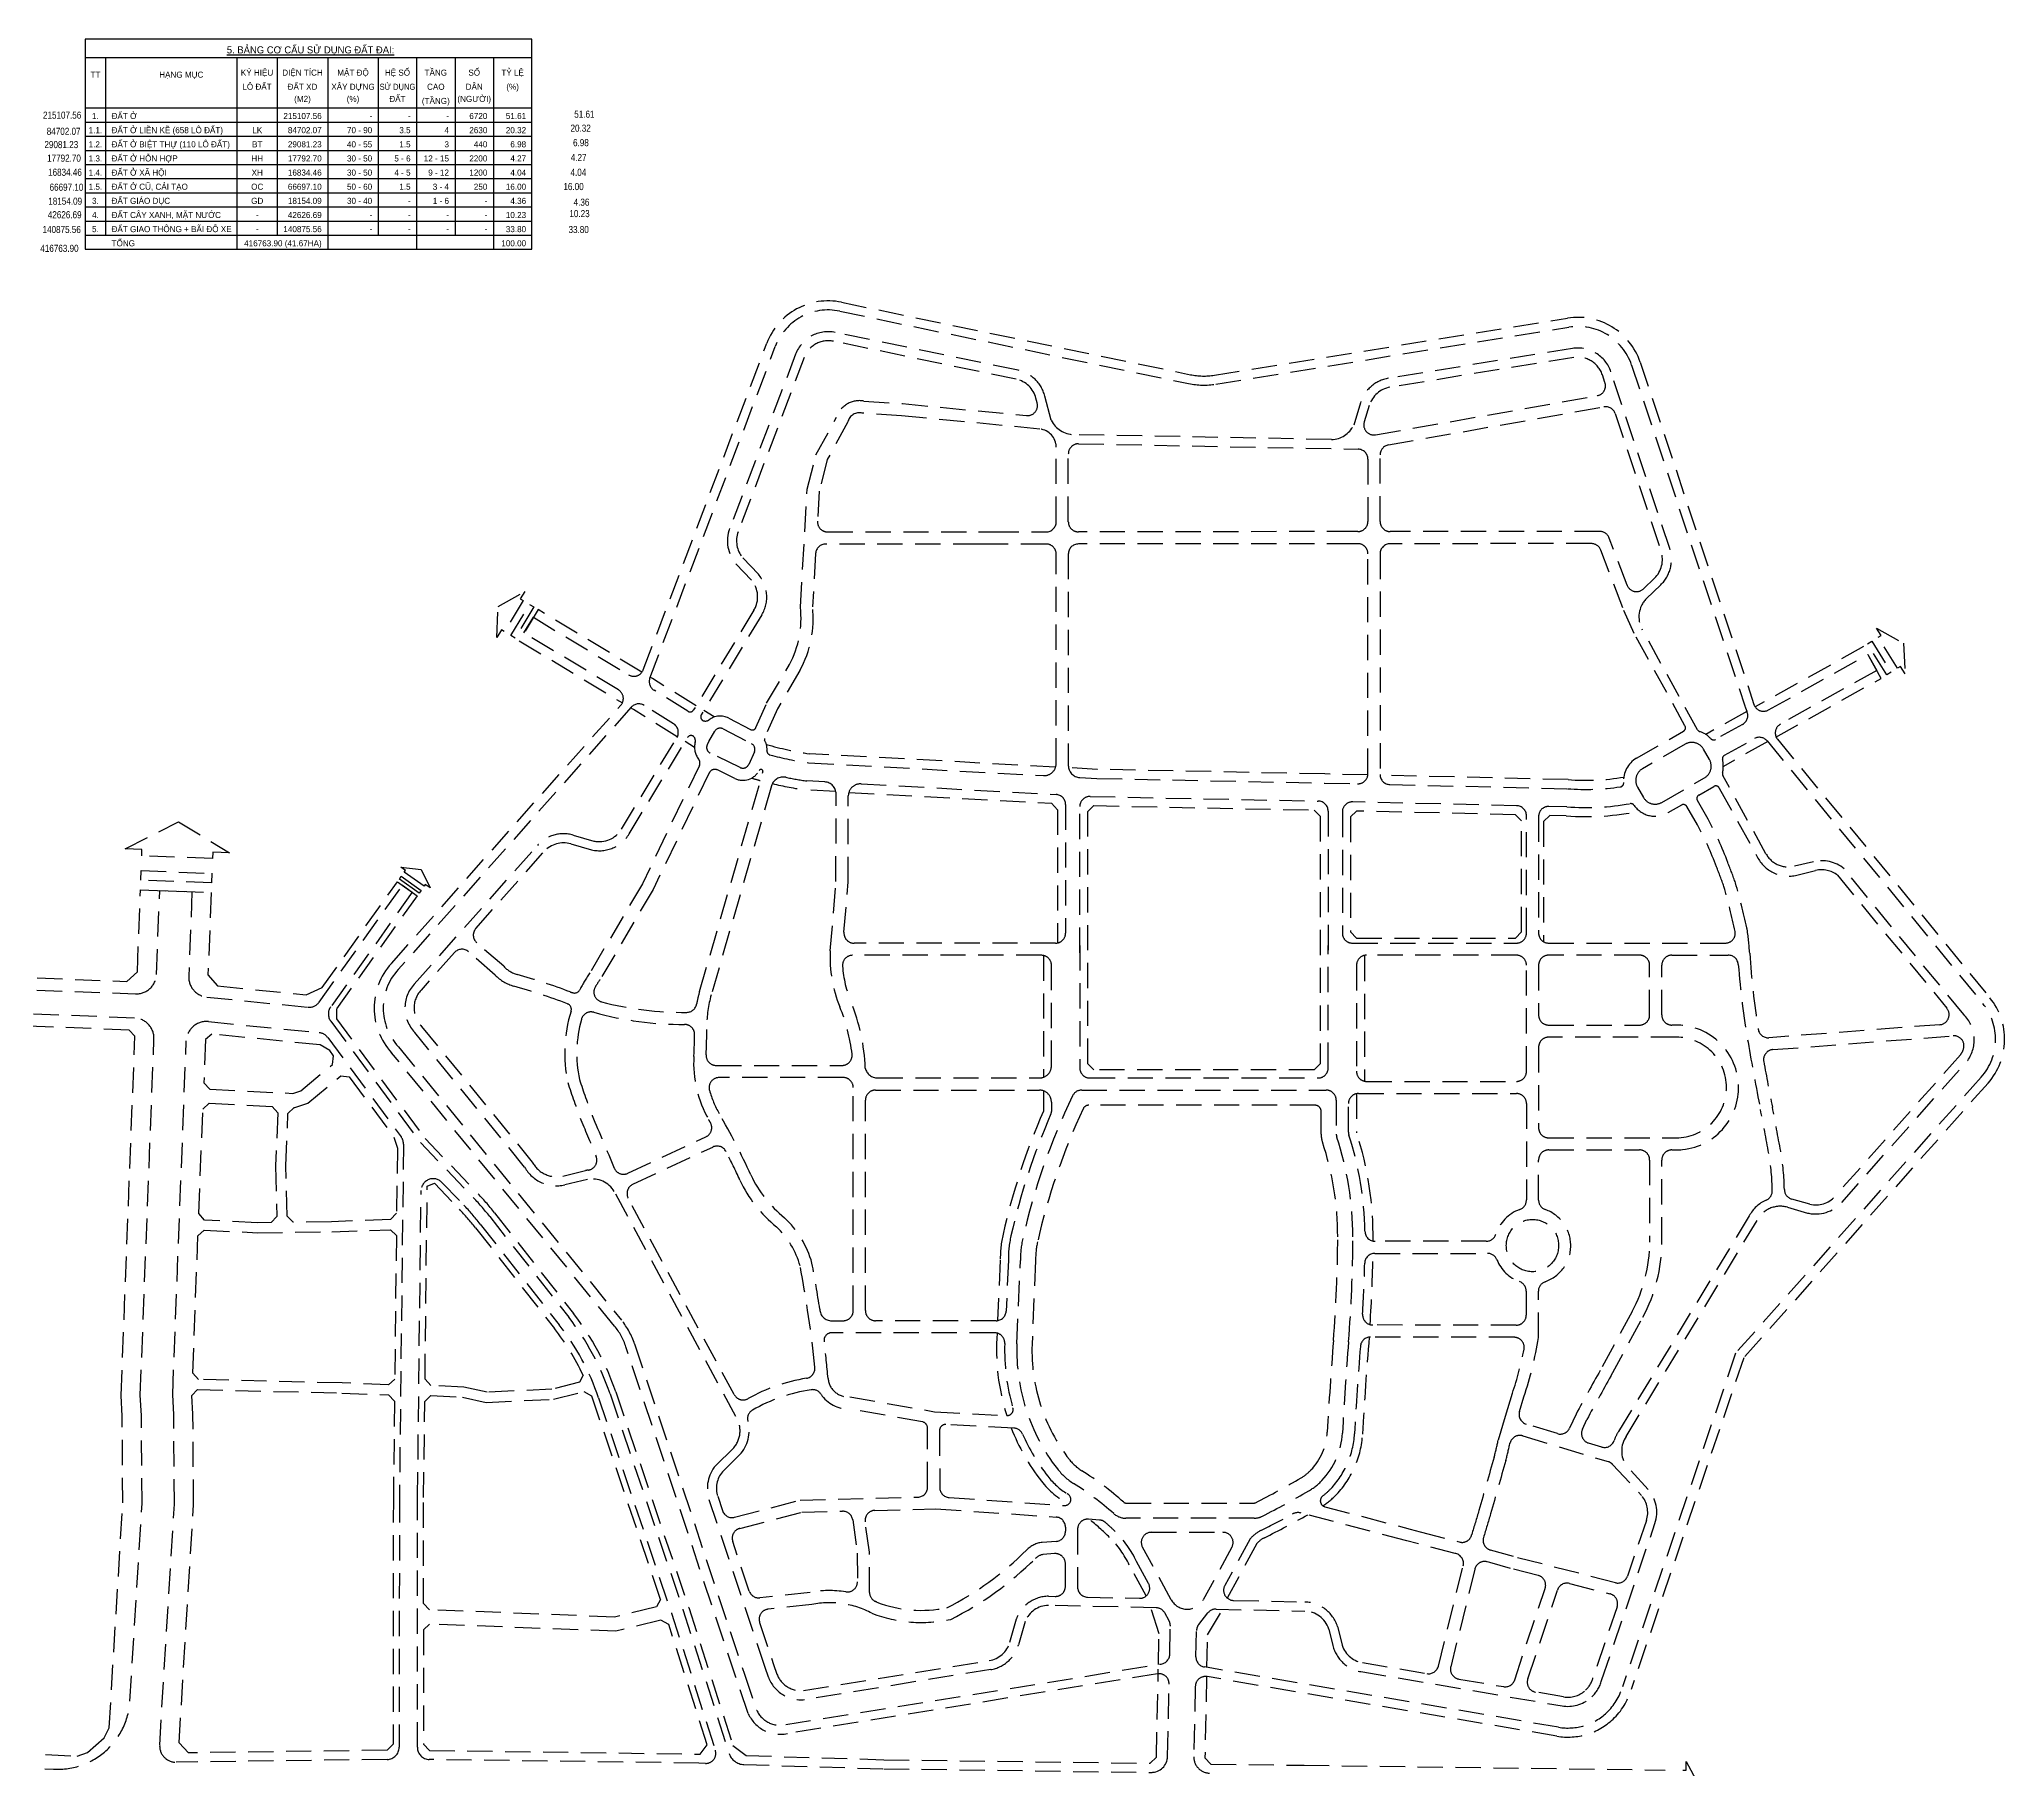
# Model space of a CAD drawing. Header units: metres. Extents: x 566631 to 571261, y 2062953 to 2068466.
# Drawn here: x 569844 to 570817, y 2064843 to 2065699 of the extents above; entities that cross this region are included whole.
import ezdxf
from ezdxf.enums import TextEntityAlignment as Align

# ---------------------------------------------------------------- set-up
doc = ezdxf.new("R2010")
doc.units = ezdxf.units.M
doc.linetypes.add('HIDDEN', pattern=[0.375, 0.25, -0.125])
for name, color, linetype in [('dientich', 7, 'CONTINUOUS'), ('ghi_chu', 7, 'CONTINUOUS'), ('LogDg phu', 7, 'CONTINUOUS'), ('ViaHeSphu', 32, 'CONTINUOUS')]:
    doc.layers.add(name, color=color, linetype=linetype)
doc.styles.add('avantH', font='VHAVAN.TTF', dxfattribs={"height": 10})
doc.styles.add('text', font='VHARIALN.TTF')

msp = doc.modelspace()

# ---------------------------------------------------------------- linework, layer by layer
at = {"layer": 'LogDg phu', "linetype": 'HIDDEN', "ltscale": 50}
for points in [[(569730.63, 2065232.94), (569891.84, 2065226.74, 0.414257), (569902.22, 2065236.35), (569903.81, 2065277.88), (569919.8, 2065277.27), (569918.2, 2065235.49, 0.396323), (569927.19, 2065225.15), (569977.25, 2065220.14, 0.269207), (569982.74, 2065222.63), (570023.96, 2065280.54), (570028.85, 2065277.06), (569988.41, 2065220.25, 0.324504), (569988.47, 2065213.21), (570032.89, 2065153.11), (570058.65, 2065126.35, -0.025505), (570067.2, 2065116.49), (570106.26, 2065066.61, -0.08474), (570126.73, 2065028.71), (570162.83, 2064921.96), (570185.66, 2064850.69, 0.317683), (570193.04, 2064845.13), (570262.22, 2064843.03), (570394.59, 2064841.26, 0.411834), (570402.69, 2064849.09), (570403.46, 2064885.01, 0.468478), (570397.67, 2064890.06), (570214.5, 2064860.47, -0.353016), (570195.15, 2064870.36), (570189, 2064888.39), (570134.63, 2065051.97, 0.091049), (570128.97, 2065062.28), (570018.64, 2065197.58, -0.38979), (570018.53, 2065241.82), (570132.06, 2065369.66, 0.468949), (570130.91, 2065377.26), (570084.14, 2065405.48), (570088.79, 2065413.19), (570135.95, 2065384.73, 0.46838), (570143.21, 2065387.24), (570204.34, 2065548.86, -0.369677), (570241.35, 2065569.19), (570414.05, 2065533.34, 0.091481), (570425.87, 2065533.08), (570600.67, 2065561.33, -0.366317), (570636.64, 2065539.53), (570692.93, 2065370.1, 0.470387), (570700.11, 2065367.31), (570749.34, 2065394.75), (570753.72, 2065386.89), (570706.08, 2065360.33, 0.467569), (570704.65, 2065352.79), (570809.66, 2065224.86, -0.368986), (570808.83, 2065182.58), (570687.87, 2065046.49), (570632.13, 2064882.26, -0.13426), (570623.19, 2064867.6, -0.235032), (570595.43, 2064859.18), (570422.28, 2064888.66, 0.458001), (570416.44, 2064883.84), (570415.69, 2064849.04, 0.416597), (570423.59, 2064840.87)], [(570172.98, 2065361.98, 0.245552), (570175.72, 2065362.45, -0.291461), (570185.49, 2065363.27), (570196.22, 2065357.63, 0.435877), (570198.98, 2065358.61), (570204.2, 2065370.61), (570215.52, 2065389.83, 0.156023), (570220.93, 2065418.14), (570224.36, 2065476.57), (570228.66, 2065493.62), (570238.89, 2065512.37, -0.371558), (570252.41, 2065520.27), (570271.56, 2065518.99), (570332.85, 2065513.09, 0.52456), (570338.15, 2065519.38), (570337.54, 2065521.64, 0.287593), (570327.75, 2065531.09), (570237.33, 2065549.86, 0.370107), (570222.82, 2065541.89), (570190.15, 2065455.52, 0.27194), (570192.4, 2065442.73), (570200.15, 2065434.55, -0.324135), (570201.82, 2065414.41), (570171.89, 2065364.92, 0.483805), (570172.98, 2065361.98)], [(570244.44, 2065510.02), (570234.29, 2065491.42), (570230.32, 2065475.65), (570229.45, 2065460.76, 0.431492), (570234.44, 2065455.47), (570309.04, 2065455.47), (570316.55, 2065455.47), (570342.58, 2065455.49, 0.413914), (570347.58, 2065460.49), (570347.58, 2065497.47, 0.386375), (570339.44, 2065506.43), (570271.07, 2065513.01), (570251.6, 2065514.31, 0.405677), (570244.44, 2065510.02)], [(570205.91, 2065345.06, 0.027873), (570225.03, 2065341.13), (570341.25, 2065334.84, 0.43012), (570347.58, 2065340.84), (570347.58, 2065444.49, 0.414513), (570342.57, 2065449.49), (570316.55, 2065449.47), (570309.04, 2065449.47), (570233.5, 2065449.47, 0.397143), (570228.51, 2065444.76), (570226.95, 2065418.31, -0.153852), (570220.74, 2065386.87), (570209.56, 2065367.88), (570203.19, 2065353.23, 0.236896), (570203.24, 2065352.34, -0.149391), (570204.42, 2065347.14, 0.360867), (570205.91, 2065345.06)], [(570168.45, 2065353.82, -0.225599), (570168.88, 2065351.28, 0.244215), (570170.58, 2065343.04, -0.290889), (570170.96, 2065339.85), (570142.73, 2065281.3), (570116.77, 2065237.11, 0.034872), (570111.79, 2065228.8, -0.380129), (570108.09, 2065227.34, -0.001754), (570107.04, 2065227.72, 0.02118), (570080.74, 2065236.33, -0.138187), (570074.09, 2065240.4), (570060.76, 2065252.04, -0.416704), (570060.31, 2065259.12), (570094.17, 2065297.25, -0.290099), (570107.27, 2065301.02), (570117.61, 2065298.05, 0.321995), (570136.22, 2065305.94), (570165.1, 2065353.7, -0.541512), (570168.45, 2065353.82)], [(570612.73, 2064878.68, 0.138653), (570617.57, 2064886.77), (570643.97, 2064964.57, 0.264652), (570640.64, 2064981.41), (570629.7, 2064993.14, -0.309238), (570629.73, 2065007.61), (570694.52, 2065114.57, -0.358841), (570709.53, 2065121.07), (570719.51, 2065118.21, 0.275057), (570736.4, 2065123.5), (570798.74, 2065193.8, 0.368632), (570796.78, 2065216.52), (570737.53, 2065288.7, 0.238606), (570722.39, 2065292.19), (570713.1, 2065289.91, -0.337362), (570698.87, 2065296.16), (570677.57, 2065334.81, -0.192418), (570677.38, 2065336.28, 0.127519), (570677.4, 2065342.63, -0.34056), (570678.36, 2065344.87), (570693.21, 2065353.15, -0.362798), (570699.51, 2065351.96), (570806.18, 2065222.01, -0.368986), (570805.47, 2065185.56), (570683.9, 2065048.8), (570627.84, 2064883.6, -0.135173), (570620.1, 2064870.87, -0.235002), (570596.18, 2064863.61), (570420.92, 2064893.45, -0.371741), (570416.76, 2064898.49), (570417.04, 2064911.45, -0.163322), (570418.11, 2064914.44), (570422.67, 2064920.21, -0.235247), (570426.71, 2064922.11), (570470.58, 2064921.12, -0.319088), (570482.47, 2064912.21), (570484.51, 2064904.05, 0.298222), (570498.36, 2064891.17), (570597.98, 2064874.2, 0.220949), (570612.05, 2064878.07)], [(570200.56, 2065337.31, -0.402207), (570188.55, 2065333.4), (570179.87, 2065337.6, 0.414485), (570175.86, 2065336.2), (570148.03, 2065278.48), (570121.82, 2065233.86, 0.017008), (570119.46, 2065230.25, 0.501142), (570122.46, 2065222.82, 0.06716), (570164.72, 2065217.6, 0.360109), (570169.59, 2065221.72, -0.025786), (570171.03, 2065227.92), (570202.41, 2065336.56, 0.900049), (570200.56, 2065337.31)], [(570200.8, 2065331, 0.000139), (570200.8, 2065331)], [(570359.23, 2065247.12), (570359.23, 2065319.48, -0.42014), (570364.33, 2065324.48), (570477.31, 2065322.2, -0.408312), (570482.21, 2065317.2), (570482.21, 2065247.12)], [(570689.45, 2065259.49, 0.012732), (570683.8, 2065281.67, 0.011365), (570680.02, 2065291.81, 0.035102), (570670.24, 2065313.29), (570664.94, 2065322.46, -0.414629), (570665.67, 2065325.2), (570673.06, 2065329.45, -0.419636), (570675.81, 2065328.68), (570694.94, 2065293.98, 0.33759), (570714.17, 2065285.54), (570723.47, 2065287.82, -0.230506), (570734.35, 2065285.49), (570788.42, 2065219.62, -0.606955), (570784.93, 2065211.46), (570700.36, 2065205.02, -0.390676), (570695.04, 2065209.22, -0.022912), (570690.84, 2065246.83, 0.02141), (570689.46, 2065259.49)], [(570105.65, 2065221.84, 0.021779), (570079.12, 2065230.56, -0.133882), (570069.92, 2065236.07), (570056.71, 2065247.61, 0.411727), (570049.68, 2065247.16), (570033.18, 2065228.57, 0.402824), (570033.47, 2065210.63), (570088.22, 2065143.49, 0.339455), (570103.29, 2065136.52), (570114.58, 2065139.25, -0.018488), (570115.83, 2065139.45, 0.497556), (570119.83, 2065146.36, -0.000777), (570112.3, 2065164.33, -0.01461), (570105.8, 2065182.86, -0.129076), (570107.45, 2065218.13, 0.397494), (570105.65, 2065221.84)], [(570359.23, 2065250.74), (570359.23, 2065190.09, 0.414214), (570364.23, 2065185.09), (570477.21, 2065185.09, 0.414214), (570482.21, 2065190.09), (570482.21, 2065250.74)], [(570259.16, 2065185.09), (570339.23, 2065185.09, 0.414214), (570345.23, 2065191.09), (570345.23, 2065240.84, 0.414214), (570340.23, 2065245.84), (570246.8, 2065245.84, 0.434814), (570241.81, 2065240.49, 0.080261), (570246, 2065222.61, -0.088514), (570253.07, 2065190, 0.353318), (570259.16, 2065185.09)], [(570685.22, 2065241.27, 0.023138), (570690.02, 2065202.8, 0.006149), (570696.17, 2065169.53, -0.004354), (570700.27, 2065147.73, -0.042053), (570702.01, 2065129.24, -0.300516), (570699.01, 2065124.61, 0.170428), (570690.6, 2065116.77), (570625.95, 2065010.04, 0.071304), (570623.8, 2065005.62, -0.40978), (570617.59, 2065002.36), (570611.13, 2065004.31, -0.455577), (570608.04, 2065011.2), (570610.27, 2065016.03, -0.006234), (570622.12, 2065037.4), (570637.94, 2065066.65, 0.124543), (570647.32, 2065103.75), (570647.32, 2065144.47, -0.414214), (570652.32, 2065149.47), (570654.42, 2065149.47, 1), (570654.42, 2065211.3), (570652.32, 2065211.3, -0.414214), (570647.32, 2065216.3), (570647.32, 2065240.88, -0.414214), (570652.32, 2065245.88), (570680.24, 2065245.88, -0.391598), (570685.22, 2065241.27)], [(569715.88, 2064849.98), (569851.29, 2064842.82, 0.411861), (569889.12, 2064876.58), (569895.08, 2064974.42), (569894.78, 2065017.9), (569894.23, 2065028.01), (569900.99, 2065204.37, 0.414171), (569891.38, 2065214.75), (569730.41, 2065220.94)], [(570112.53, 2065214.13, 0.118717), (570111.61, 2065184.39, 0.014317), (570117.87, 2065166.56, 0.001128), (570128.82, 2065140.48, 0.425067), (570135.54, 2065137.9), (570174.21, 2065155.96, 0.438049), (570176.44, 2065162.96, 0.001165), (570175.59, 2065164.46, -0.146633), (570168.22, 2065195.79, 0.011871), (570168.61, 2065206.53, 0.419093), (570163.59, 2065211.59, -0.068873), (570118.69, 2065217.62, 0.415285), (570112.53, 2065214.13)], [(569903.82, 2064854.8), (569911.08, 2064973.99), (569910.78, 2065018.39), (569910.25, 2065028.14), (569916.97, 2065203.45, -0.432333), (569927.96, 2065213.02), (569982.76, 2065207.53, -0.211724), (569986.98, 2065205.13), (570023.31, 2065155.98, -0.163405), (570024.48, 2065152.34), (570022.48, 2064977.44), (570022.35, 2064853.67, -0.410087), (570016.43, 2064847.68), (569911.91, 2064846.32, -0.436021), (569903.82, 2064854.8)], [(570708, 2065129.88, 0.040793), (570706.18, 2065148.79, 0.004354), (570702.05, 2065170.69, -0.004196), (570697.79, 2065193.28, -0.444445), (570702.33, 2065199.15), (570791.54, 2065205.95, -0.557408), (570796.55, 2065199.08, -0.054162), (570795.21, 2065196.59), (570733.04, 2065126.49, -0.272835), (570720.65, 2065122.56), (570711.62, 2065125.15, -0.330585), (570708, 2065129.88)], [(570344.98, 2065167.31, 0.047425), (570325.17, 2065106.88, 0.05864), (570323.9, 2065094.82), (570322.81, 2065069.68, -0.401577), (570317.81, 2065064.9), (570258.13, 2065064.9, -0.414214), (570253.13, 2065069.9), (570253.13, 2065174.09, -0.414214), (570258.13, 2065179.09), (570339.23, 2065179.09, -0.414214), (570345.23, 2065173.09), (570345.23, 2065168.51, -0.10326), (570344.98, 2065167.31)], [(570486.47, 2065155.77, -0.081234), (570494.42, 2065106.43, -0.019374), (570492.29, 2065054.45, 0.006305), (570489.24, 2065009.25, -0.178498), (570479.12, 2064985.82, -0.070472), (570472.56, 2064980.64, -0.014287), (570449.61, 2064968.11, -0.118321), (570445.53, 2064967.13), (570382.03, 2064967.13, -0.184299), (570376.03, 2064969.42, 0.042593), (570356.22, 2064984.29, -0.088343), (570348.15, 2064991.58, -0.174753), (570328.11, 2065053.4), (570329.9, 2065094.73, -0.059525), (570331.02, 2065105.56, -0.056909), (570355.69, 2065176.26, -0.287929), (570360.19, 2065179.09), (570481.21, 2065179.09, -0.414214), (570486.21, 2065174.09), (570486.21, 2065157.35, 0.080651), (570486.47, 2065155.77)], [(570492.46, 2065156.76, -0.07916), (570492.21, 2065158.31), (570492.21, 2065172.39, -0.414214), (570497.21, 2065177.39), (570575.34, 2065177.39, -0.414214), (570580.34, 2065172.39), (570580.34, 2065124.68, -0.317875), (570577.01, 2065119.96, 0.236288), (570565.23, 2065107.75, -0.328015), (570560.46, 2065104.24), (570505.4, 2065104.24, -0.409886), (570500.4, 2065109.17, 0.075439), (570492.46, 2065156.76)], [(570589.6, 2065084.21, 0.707449), (570589.67, 2065119.95, -0.317425), (570586.34, 2065124.66), (570586.34, 2065144.47, -0.414214), (570591.34, 2065149.47), (570636.32, 2065149.47, -0.414214), (570641.32, 2065144.47), (570641.32, 2065103.75, -0.124543), (570632.66, 2065069.51), (570616.88, 2065040.31, 0.006263), (570604.9, 2065018.71), (570601.65, 2065011.68, -0.374025), (570595.66, 2065008.99), (570580.25, 2065013.66, -0.413677), (570576.91, 2065019.88), (570579.11, 2065027.19, 0.04339), (570586.25, 2065056.53), (570586.25, 2065079.49, -0.318501), (570589.6, 2065084.21)], [(570173.95, 2064845.71), (570170.73, 2064845.81), (570037.26, 2064847.67, -0.410452), (570031.35, 2064853.67), (570031.48, 2064977.39), (570033.22, 2065129.3, -0.670954), (570043.54, 2065133.39), (570054.32, 2065122.18, -0.025505), (570062.48, 2065112.79), (570101.53, 2065062.92, -0.08474), (570121.05, 2065026.79), (570157.13, 2064920.08), (570178.87, 2064852.23, -0.517815), (570173.95, 2064845.71)], [(570565.71, 2065095.09, 0.215395), (570576.94, 2065084.25, -0.316799), (570580.25, 2065079.54), (570580.25, 2065067.7, -0.414633), (570575.25, 2065062.7), (570504.23, 2065062.8, -0.43115), (570499.25, 2065068.1, 0.009326), (570500.27, 2065093.35, -0.4079), (570505.26, 2065098.24), (570561.06, 2065098.24, -0.307208), (570565.71, 2065095.09)], [(570232.74, 2065054.5, -0.007869), (570234.65, 2065036.3, 0.412065), (570245.45, 2065027.21), (570287.35, 2065019.86), (570323.09, 2065017.93, 0.516953), (570326.13, 2065021.77, -0.079344), (570322.11, 2065053.63), (570322.11, 2065053.68, 0.426964), (570317.12, 2065058.9), (570236.66, 2065058.9, 0.495855), (570232.74, 2065054.5)], [(570566.43, 2065005.93), (570569.97, 2065017.61), (570573.4, 2065029.02, 0.033431), (570579.16, 2065050.75, 0.47132), (570574.26, 2065056.7), (570503.12, 2065056.8, 0.391727), (570498.13, 2065052.2, 0.006057), (570495.24, 2065008.92, -0.178498), (570483.47, 2064981.68, -0.037616), (570479.47, 2064978.08, 0.621847), (570480.55, 2064972.81), (570522.71, 2064961.73), (570527.7, 2064960.42), (570547.48, 2064955.25, 0.416425), (570553.27, 2064959.06, -0.002967), (570556.85, 2064970.96, -0.004391), (570564.38, 2064997.28, 0.007501), (570566.37, 2065005.71)], [(570330.9, 2065008.78, 0.281371), (570326.61, 2065011.74), (570293, 2065013.54, 0.431015), (570289.84, 2065010.54), (570289.94, 2064982.3, 0.39339), (570294.59, 2064977.33), (570351.63, 2064973.42, 0.77924), (570353.43, 2064978.95, 0.000836), (570353.04, 2064979.2, -0.088343), (570343.41, 2064987.9, -0.059981), (570330.9, 2065008.78)], [(570572.17, 2065004.19), (570572.29, 2065004.58, -0.414214), (570578.52, 2065007.91), (570620.78, 2064995.12, -0.132383), (570622.99, 2064993.75), (570637.29, 2064978.41, -0.262802), (570639.71, 2064966), (570630.34, 2064938.42, -0.39194), (570624.37, 2064935.18), (570573.96, 2064948.08), (570562.51, 2064951.34, -0.416688), (570559.09, 2064957.56, -0.002938), (570562.61, 2064969.28, -0.004424), (570570.17, 2064995.69, 0.007604), (570572.23, 2065004.41)], [(570243.38, 2064930.65, 0.08819), (570225.78, 2064930.34), (570200.9, 2064927.67, -0.352875), (570195.63, 2064931.06), (570187.46, 2064955.64, -0.433665), (570190.94, 2064962.05), (570221.72, 2064970.07), (570241.77, 2064970.58, -0.382104), (570246.85, 2064966.26), (570249.1, 2064949.86), (570249.17, 2064935.61, -0.462827), (570243.38, 2064930.65)], [(570257.95, 2064925.95, -0.282698), (570255.19, 2064930.4), (570255.1, 2064950.28), (570253.04, 2064965.32, -0.447069), (570257.87, 2064970.99), (570288.03, 2064971.76), (570347.49, 2064967.69, -0.394344), (570352.15, 2064962.7), (570352.15, 2064960.62, -0.39308), (570347.51, 2064955.64), (570340.61, 2064955.14, 0.171246), (570332.98, 2064951.39, -0.077465), (570293.38, 2064922.71, -0.140027), (570258.85, 2064925.5, 0.004998), (570257.95, 2064925.95)], [(570609.14, 2064881.51, -0.220863), (570598.73, 2064878.64), (570584.89, 2064881, -0.459722), (570580.99, 2064887.51), (570595.65, 2064931.54, -0.393591), (570601.64, 2064934.8), (570621.69, 2064929.67, -0.436844), (570625.19, 2064923.22), (570613.26, 2064888.07, -0.14129), (570609.64, 2064881.96)]]:
    msp.add_lwpolyline(points, format="xyb", dxfattribs=at)
for points in [[(570208.55, 2065547.27, -0.369733), (570240.44, 2065564.78), (570413.14, 2065528.93, 0.091481), (570426.58, 2065528.63), (570601.38, 2065556.88, -0.366192), (570632.37, 2065538.11), (570688.45, 2065369.3, 0.020179), (570689.51, 2065366.51, -0.383149), (570687.34, 2065360.19), (570673.99, 2065352.74, -0.347792), (570671.54, 2065353.14, 0.128897), (570666.15, 2065356.62, -0.189606), (570665.02, 2065357.55), (570637.57, 2065407.35, -0.328244), (570639.61, 2065422.35), (570646.83, 2065429.3, 0.28857), (570651.26, 2065447.19), (570622.18, 2065534.7, 0.365715), (570603.08, 2065546.28), (570512.04, 2065531.56, 0.286367), (570498.25, 2065519.41), (570494.82, 2065508.31, -0.277596), (570483.86, 2065501.22), (570356.33, 2065503.68, -0.279478), (570345.16, 2065510.76), (570341.89, 2065522.78, 0.286849), (570328.67, 2065535.5), (570238.25, 2065554.27, 0.369945), (570218.61, 2065543.48), (570185.93, 2065457.1, 0.274102), (570189.06, 2065439.72), (570196.8, 2065431.54, -0.321947), (570197.97, 2065416.74), (570168.07, 2065367.31, -0.417808), (570165.31, 2065366.65), (570148.5, 2065377.1, -0.358311), (570146.46, 2065383.11)], [(570617.92, 2065533.27, 0.365354), (570603.79, 2065541.83), (570512.77, 2065527.12, 0.286568), (570502.56, 2065518.1), (570500.04, 2065509.95, 0.561048), (570505.69, 2065503.55), (570615.32, 2065522.91, 0.457638), (570619.2, 2065529.41)], [(570621.33, 2065452.45, 0.31191), (570616.65, 2065455.68), (570512.89, 2065455.65, -0.414299), (570507.89, 2065460.65), (570507.89, 2065493.65, -0.363894), (570512.02, 2065498.58), (570618.68, 2065517.41, -0.372083), (570624.3, 2065514.07), (570646.99, 2065445.77, -0.288493), (570643.71, 2065432.54), (570638.29, 2065427.33, -0.538405), (570630.14, 2065429.16)], [(570501.89, 2065460.65, -0.414214), (570496.89, 2065455.65), (570494.1, 2065455.65), (570358.58, 2065455.51, -0.414513), (570353.58, 2065460.51), (570353.58, 2065494.14, -0.419881), (570358.67, 2065499.13), (570496.99, 2065496.46, -0.408569), (570501.89, 2065491.46)], [(570501.89, 2065444.65, 0.414214), (570496.89, 2065449.65), (570494.1, 2065449.65), (570358.57, 2065449.51, 0.413914), (570353.58, 2065444.51), (570353.58, 2065339.86, 0.398484), (570359.25, 2065333.87), (570367.72, 2065333.41), (570480.42, 2065331.14), (570496.78, 2065330.76, 0.421073), (570501.89, 2065335.75)], [(570658.81, 2065359.51), (570633.63, 2065405.18), (570627.97, 2065417.94), (570617.19, 2065446.45, 0.31191), (570612.51, 2065449.68), (570512.89, 2065449.65, 0.414128), (570507.89, 2065444.65), (570507.89, 2065335.38, 0.407388), (570512.78, 2065330.38), (570600.73, 2065328.33, 0.055387), (570626.77, 2065329.24, 0.396061), (570628.48, 2065331.39, -0.290766), (570634.77, 2065343.4), (570658.06, 2065356.81, 0.408812)], [(570108.52, 2065305.34), (570118.71, 2065302.42, 0.319285), (570132.37, 2065308.28), (570159.81, 2065353.65, 0.410628), (570158.17, 2065360.49), (570143.56, 2065369.57, 0.365259), (570137.18, 2065368.65), (570021.88, 2065238.8, 0.391484), (570022.03, 2065200.53), (570132.45, 2065065.12, -0.091049), (570138.9, 2065053.39), (570193.27, 2064889.83), (570199.33, 2064872.02, 0.350947), (570213.68, 2064864.89), (570399.58, 2064894.92, 0.361954), (570403.78, 2064899.75), (570404.08, 2064913.72, 0.131459), (570403.47, 2064916.23), (570401.3, 2064920.18, 0.267897), (570397.03, 2064922.77), (570343.74, 2064923.97, 0.301985), (570332.16, 2064915.92), (570328.95, 2064904.45, -0.2888), (570315.14, 2064892.16), (570223.02, 2064877.28, -0.33932), (570205.12, 2064888.35), (570203.45, 2064893.25), (570175.76, 2064976.56, -0.259973), (570179.03, 2064993.21), (570187.66, 2065001.62, 0.343845), (570188.96, 2065017.5), (570128.85, 2065128.81, 0.318171), (570115.54, 2065134.85), (570104.31, 2065132.14, -0.332589), (570084.46, 2065140.97), (570030.11, 2065207.63, -0.397937), (570029.84, 2065231.6), (570090.8, 2065300.24, -0.289917)], [(570175.63, 2065351.65), (570178.54, 2065356.74, -0.403949), (570182.7, 2065357.96), (570196.78, 2065350.57, -0.397295), (570198.17, 2065346.51), (570195.37, 2065340.33, -0.421486), (570191.16, 2065338.81), (570176.3, 2065345.99, -0.423977), (570174.9, 2065350.25)], [(570668.46, 2065333.73, 0.414214), (570670.91, 2065342.81), (570667.97, 2065347.92, 0.414214), (570658.89, 2065350.36), (570637.76, 2065338.2, 0.414214), (570635.32, 2065329.12), (570638.26, 2065324.01, 0.414214), (570647.34, 2065321.57)], [(570238.66, 2065325.68, 0.399205), (570232.98, 2065331.68), (570224.14, 2065332.16, -0.014424), (570213.67, 2065334, 0.391313), (570206.69, 2065329.78), (570176.8, 2065226.26, 0.071381), (570174.62, 2065210.56, -0.015029), (570174.28, 2065196.6, 0.430439), (570179.27, 2065191.32), (570241.56, 2065191.32, 0.449044), (570246.53, 2065196.91, 0.06829), (570240.45, 2065220.33, -0.111747), (570235.77, 2065248), (570238.55, 2065282.41)], [(570244.55, 2065282.17), (570244.66, 2065324.73, -0.429383), (570250.98, 2065330.71), (570347.5, 2065325.49, -0.398484), (570352.23, 2065320.5), (570352.23, 2065256.84, -0.414214), (570347.23, 2065251.84), (570247.52, 2065251.84, -0.438028), (570242.54, 2065257.24)], [(570575.46, 2065319.92), (570494.33, 2065321.81, 0.421073), (570489.21, 2065316.81), (570489.21, 2065256.88, 0.414214), (570494.21, 2065251.88), (570575.34, 2065251.88, 0.414214), (570580.34, 2065256.88), (570580.34, 2065314.92, 0.407388)], [(570659.74, 2065319.48, 0.413798), (570657.01, 2065320.21), (570650.34, 2065316.37, -0.388963), (570633.65, 2065320.09, 0.291845), (570631.66, 2065320.92, -0.062085), (570600.29, 2065319.34), (570591.46, 2065319.54, 0.421073), (570586.34, 2065314.54), (570586.34, 2065256.88, 0.414214), (570591.34, 2065251.88), (570678.73, 2065251.88, 0.457074), (570683.68, 2065257.6, 0.015157), (570678.07, 2065279.87, 0.011247), (570674.43, 2065289.65, 0.035081), (570665.01, 2065310.36)], [(570580.34, 2065240.88, 0.414214), (570575.34, 2065245.88), (570501.21, 2065245.88, 0.414214), (570496.21, 2065240.88), (570496.21, 2065188.39, 0.414214), (570501.21, 2065183.39), (570575.34, 2065183.39, 0.414214), (570580.34, 2065188.39)], [(570641.32, 2065216.3), (570641.32, 2065240.88, 0.414214), (570636.32, 2065245.88), (570591.34, 2065245.88, 0.414214), (570586.34, 2065240.88), (570586.34, 2065216.3, 0.414214), (570591.34, 2065211.3), (570636.32, 2065211.3, 0.414214)], [(570654.42, 2065205.3), (570591.34, 2065205.3, 0.414214), (570586.34, 2065200.3), (570586.34, 2065160.47, 0.414214), (570591.34, 2065155.47), (570654.42, 2065155.47, 1)], [(570180.77, 2065185.32, 0.496253), (570175.95, 2065178.98, 0.062697), (570180.79, 2065167.45, -0.022796), (570196.48, 2065137.07, 0.117798), (570213.08, 2065115.92, -0.138584), (570226.68, 2065093.4, -0.009927), (570230.55, 2065070.64, 0.410795), (570236.5, 2065064.9), (570242.13, 2065064.9, 0.414214), (570247.13, 2065069.9), (570247.13, 2065180.32, 0.414214), (570242.13, 2065185.32)], [(570177.61, 2065150.92, -0.403513), (570184.17, 2065148.67, -0.010623), (570191.03, 2065134.56, 0.11677), (570209.15, 2065111.38, -0.135809), (570220.83, 2065092.03, -0.022041), (570228.1, 2065041.85, -0.395872), (570223.94, 2065036.42, 0.087325), (570195.09, 2065026.31, -0.418933), (570188.24, 2065028.3), (570135.74, 2065125.53, -0.431378), (570138.02, 2065132.44)], [(570197.29, 2065020.66, 0.341614), (570194.96, 2065015.01, -0.260486), (570190.88, 2064998.47), (570182.34, 2064990.15, 0.25559), (570180.04, 2064977.96), (570182.4, 2064970.85, 0.395026), (570188.41, 2064967.59), (570220.87, 2064976.05), (570279.06, 2064977.53, 0.407739), (570283.93, 2064982.55), (570283.84, 2065011.87, 0.363278), (570281.36, 2065014.82), (570245.09, 2065021.18, -0.261742), (570231.19, 2065028.48, 0.293492), (570226.27, 2065030.71, 0.09412)], [(570387.32, 2064945.69, 0.088688), (570376.81, 2064960.47, 0.011751), (570372.02, 2064964.96, 0.166642), (570369.03, 2064966.22), (570363.49, 2064966.6, 0.434367), (570358.15, 2064961.61), (570358.15, 2064933.04, 0.407654), (570363.04, 2064928.04), (570388.76, 2064927.46, 0.577415), (570393.25, 2064934.86)], [(570470.69, 2064925.62, -0.321722), (570486.81, 2064913.43), (570488.88, 2064905.13, 0.298291), (570499.12, 2064895.6), (570531.05, 2064890.17, 0.392716), (570536.74, 2064893.89), (570549.03, 2064943.54, 0.410266), (570545.44, 2064949.58), (570545.11, 2064949.67), (570526.18, 2064954.62), (570521.18, 2064955.92), (570468.83, 2064969.68, 0.191691), (570464.42, 2064969.14, -0.009493), (570448.82, 2064960.99, 0.102127), (570443.63, 2064956.91), (570431.04, 2064933.81, 0.561749), (570435.32, 2064926.42)], [(570404.56, 2064926.72), (570390.31, 2064952.73, -0.569956), (570394.69, 2064960.13), (570430.13, 2064960.13, -0.569156), (570434.52, 2064952.74), (570420.36, 2064926.74, -0.593099)], [(570352.15, 2064944.58, 0.435668), (570346.79, 2064949.57), (570341.2, 2064949.16, 0.168328), (570337.24, 2064947.16, -0.078787), (570295.38, 2064917, -0.144594), (570256.37, 2064920.02, 0.17455), (570226.69, 2064924.4), (570205, 2064922.07, 0.478333), (570200.79, 2064915.53), (570207.72, 2064894.69), (570209.35, 2064889.88, 0.335041), (570222.45, 2064881.74), (570314.41, 2064896.6, 0.288218), (570324.63, 2064905.69), (570327.89, 2064917.34, -0.307642), (570343.75, 2064928.47), (570347.04, 2064928.4, 0.420804), (570352.15, 2064933.4)], [(570589.6, 2064932.36, 0.435141), (570586.1, 2064938.78), (570572.39, 2064942.29), (570562.2, 2064945.19), (570560.92, 2064945.53, 0.418172), (570554.8, 2064941.89), (570542.85, 2064893.6, 0.436043), (570546.86, 2064887.47), (570568.93, 2064883.71, 0.370124), (570574.52, 2064887.06)]]:
    msp.add_lwpolyline(points, format="xyb", close=True, dxfattribs=at)
for points in [[(570072.99, 2065406.93), (570070.77, 2065403.25), (570071.35, 2065418.47), (570084.53, 2065426.05), (570082.31, 2065422.37), (570083.71, 2065421.53), (570074.39, 2065406.09)], [(570089.01, 2065418.31), (570079.71, 2065402.9), (570077.59, 2065404.13), (570086.91, 2065419.58)], [(570755.87, 2065404.17), (570753.59, 2065407.81), (570766.92, 2065400.4), (570767.73, 2065385.21), (570765.45, 2065388.86), (570764.06, 2065387.99), (570754.48, 2065403.3)], [(570758.79, 2065384.71), (570749.23, 2065399.99), (570751.29, 2065401.32), (570760.87, 2065386.01)], [(569895.05, 2065298.25), (569886.7, 2065298.57), (569913.16, 2065311.88), (569938.44, 2065296.59), (569930.1, 2065296.91), (569929.97, 2065293.73), (569894.93, 2065295.07)], [(569929.48, 2065281.67), (569894.5, 2065283.01), (569894.61, 2065287.78), (569929.66, 2065286.44)], [(570025.49, 2065287.88), (570023.16, 2065289.54), (570033.25, 2065288.38), (570037.62, 2065279.25), (570035.29, 2065280.91), (570034.65, 2065280.02), (570024.86, 2065286.99)], [(570032.25, 2065276.65), (570022.47, 2065283.61), (570023.4, 2065284.96), (570033.19, 2065277.99)], [(570659.34, 2064842.32), (570659.4, 2064846.61), (570666.59, 2064833.18), (570659.05, 2064819.99), (570659.11, 2064824.28), (570657.47, 2064824.3), (570657.7, 2064842.34)]]:
    msp.add_lwpolyline(points, close=True, dxfattribs=at)
msp.add_lwpolyline([(570166.19, 2065355.5), (570166.19, 2065355.5)], dxfattribs=at)
msp.add_circle((570583.32, 2065102.09), 12.95, dxfattribs=at)
at = {"layer": 'ViaHeSphu', "linetype": 'HIDDEN', "ltscale": 50}
for points in [[(570142.53, 2065386.01), (570091.11, 2065417.04), (570081.81, 2065401.63), (570132.84, 2065370.84)], [(570703.75, 2065353.88), (570755.91, 2065382.96), (570747.14, 2065398.68), (570693.58, 2065368.81)], [(570169.35, 2065369.43), (570147.77, 2065382.85), (570146.62, 2065383.54)], [(570160.02, 2065354.04), (570138.36, 2065367.5), (570136.93, 2065368.37)], [(570178.35, 2065363.84), (570173.18, 2065367.06)], [(570689.5, 2065366.54), (570669.13, 2065355.18)], [(570168.54, 2065348.74), (570163.86, 2065351.65)], [(570699.76, 2065351.65), (570677.8, 2065339.4)], [(570501.85, 2065335.14), (570480.52, 2065335.64), (570367.88, 2065337.91), (570353.7, 2065338.68)], [(570244.94, 2065326.53), (570345.23, 2065321.11), (570348.23, 2065317.95), (570348.23, 2065251.94)], [(570341.23, 2065245.74), (570341.23, 2065185.43)], [(570500.21, 2065245.53), (570500.21, 2065183.49)], [(569716.25, 2064856.97), (569862.91, 2064849.22), (569868.14, 2064851.06), (569876.38, 2064858.41), (569878.8, 2064863.4), (569885.58, 2064974.68), (569885.28, 2065017.61), (569884.72, 2065027.93), (569891.54, 2065205.73), (569888.66, 2065208.85), (569730.29, 2065214.94)], [(570398.17, 2064894.7), (570398.5, 2064909.9), (570394.35, 2064922.83)], [(570422.15, 2064893.24), (570422.49, 2064909.39), (570430.02, 2064922.03)], [(570422.05, 2064888.69), (570421.18, 2064848.4), (570424.12, 2064845.37), (570470.24, 2064844.75), (570649.05, 2064842.43)]]:
    msp.add_lwpolyline(points, dxfattribs=at)
for points in [[(570347.3, 2065339.02), (570225.49, 2065345.61, -0.032024), (570204.12, 2065350.21, -0.032024)], [(570628.54, 2065334.08, -0.061056), (570600.96, 2065332.82), (570507.91, 2065335)], [(570201.03, 2065332.39, -0.005764), (570196.84, 2065333.58, -0.005764)], [(570238.54, 2065326.88), (570223.69, 2065327.68, -0.022361), (570207.11, 2065330.84)], [(570636.39, 2065317.24, -0.069545), (570600.08, 2065314.84), (570591.84, 2065315.03), (570588.84, 2065312.1), (570588.84, 2065252.55)], [(569730.75, 2065238.94), (569887.58, 2065232.91), (569892.76, 2065237.71), (569894.32, 2065278.25), (569929.29, 2065276.9), (569927.73, 2065236.15), (569932.51, 2065230.65), (569976.31, 2065226.27), (569984.19, 2065229.84), (570021.52, 2065282.28), (570031.3, 2065275.32), (569991.33, 2065219.19), (569991.37, 2065214.33), (570035.18, 2065155.05), (570060.81, 2065128.43, -0.025505), (570069.57, 2065118.34), (570108.62, 2065068.46, -0.08474), (570129.57, 2065029.67), (570165.68, 2064922.89), (570187.59, 2064854.51), (570194.11, 2064849.6), (570262.31, 2064847.53), (570394.12, 2064845.77), (570397.18, 2064848.73), (570398.12, 2064892.41)], [(570341.23, 2065178.74), (570341.23, 2065168.72, 0.047271), (570321.26, 2065107.76, 0.058131), (570319.9, 2065094.88), (570318.6, 2065064.96)], [(570479.35, 2065153.4, -0.080651), (570478.71, 2065157.35), (570478.71, 2065168.59, 0.414214), (570475.71, 2065171.59), (570363.67, 2065171.59, 0.29085), (570360.95, 2065169.86, 0.054205), (570338.33, 2065103.9, 0.060911), (570337.4, 2065094.64), (570335.6, 2065053.12, 0.174636), (570354.08, 2064996.18, 0.088343), (570360.19, 2064990.65, -0.042593), (570381.03, 2064975.01, 0.184299), (570382.03, 2064974.63), (570445.53, 2064974.63, 0.118321), (570446.21, 2064974.79, 0.014287), (570468.78, 2064987.11, 0.070472), (570473.69, 2064991, 0.178498), (570481.76, 2065009.66, -0.006305), (570484.81, 2065055.05, 0.019374), (570486.92, 2065106.44, 0.081234), (570479.35, 2065153.4)], [(570496.21, 2065177.29), (570496.21, 2065158.31, 0.07916), (570496.26, 2065158, -0.082894), (570504.4, 2065104.34)], [(570502.94, 2065062.98, 0.012918), (570504.35, 2065098.16)], [(570318.39, 2065058.73, 0.097978), (570323.13, 2065017.93)], [(570502.51, 2065056.77, 0.006742), (570499.23, 2065008.7, -0.178498), (570486.36, 2064978.93, -0.055647), (570479.6, 2064973.24)], [(570353.81, 2064974.16, -0.108868), (570340.25, 2064985.45, -0.071956), (570325.3, 2065011.81)], [(570392.1, 2064928.64), (570383.75, 2064943.88, 0.089314), (570374.01, 2064957.62, 0.024846), (570363.93, 2064966.57)], [(570472.08, 2064968.83, -0.013005), (570450.61, 2064957.41, 0.094398), (570446.93, 2064954.62), (570432.21, 2064927.59)]]:
    msp.add_lwpolyline(points, format="xyb", dxfattribs=at)
for points in [[(570363.23, 2065317), (570366.23, 2065319.94), (570475.21, 2065317.74), (570478.21, 2065314.68), (570478.21, 2065192.09), (570475.21, 2065189.09), (570366.23, 2065189.09), (570363.23, 2065192.09)], [(570496.21, 2065317.27), (570493.21, 2065314.34), (570493.21, 2065257.38), (570496.21, 2065254.38), (570574.84, 2065254.38), (570577.84, 2065257.38), (570577.84, 2065312.36), (570574.84, 2065315.43)], [(569973.71, 2065178.79), (569989.37, 2065191.81), (569989.89, 2065196.14), (569987.97, 2065198.74), (569983.2, 2065201.46), (569929.6, 2065206.82), (569926.5, 2065204.12), (569925.68, 2065182.72), (569928.56, 2065179.57), (569969.75, 2065177.48)], [(570019.71, 2065155.8), (570021.46, 2065150.38), (570021.09, 2065118.08), (570018.06, 2065114.97), (569988.88, 2065113.94), (569969.92, 2065113.69), (569966.85, 2065116.65), (569966.19, 2065141.54), (569967.32, 2065167.59), (569970.45, 2065170.43), (569970.7, 2065170.42), (569977.16, 2065172.56), (569993.54, 2065186.17), (569997.63, 2065185.68)], [(569928.29, 2065172.57), (569959.46, 2065170.99), (569962.33, 2065167.84), (569961.18, 2065141.58), (569961.85, 2065116.58), (569958.93, 2065113.54), (569952.28, 2065113.45), (569926.08, 2065114.77), (569923.2, 2065117.92), (569925.18, 2065169.73)], [(569920.17, 2065038.9), (569922.78, 2065106.93), (569925.89, 2065109.78), (569952.19, 2065108.45), (569989, 2065108.94), (570018, 2065109.97), (570020.96, 2065107.07), (570020.15, 2065036.03), (570017.12, 2065033.15), (569994.22, 2065034.08), (569923.05, 2065035.83)], [(569994.06, 2065029.09), (570017.06, 2065028.15), (570020.02, 2065025.03), (570019.48, 2064977.46), (570019.35, 2064855.22), (570016.35, 2064852.18), (569918.1, 2064850.9), (569913.4, 2064855.82), (569920.58, 2064973.73), (569920.27, 2065018.68), (569919.77, 2065027.92), (569922.61, 2065030.84)], [(570151.69, 2064926.81), (570149.74, 2064923.25), (570128.93, 2064918.14), (570037.42, 2064921.74), (570034.42, 2064924.86), (570034.48, 2064977.37), (570035.02, 2065024.98), (570038.05, 2065027.84), (570053.76, 2065027.1), (570065.44, 2065024.43), (570098.7, 2065026.05), (570113.71, 2065029.79), (570117.58, 2065027.68)], [(570129.64, 2064911.11), (570037.41, 2064914.73), (570034.41, 2064911.85), (570034.35, 2064855.21), (570037.34, 2064852.17), (570170.83, 2064850.31), (570171.39, 2064850.29), (570174.86, 2064854.9), (570155.79, 2064914.45), (570151.96, 2064916.59)]]:
    msp.add_lwpolyline(points, close=True, dxfattribs=at)
msp.add_lwpolyline([(570113.37, 2065037.91), (570111.69, 2065034.44), (570097.97, 2065031.02), (570065.88, 2065029.46), (570054.44, 2065032.07), (570038.11, 2065032.84), (570035.15, 2065035.98), (570036.24, 2065131.58), (570039.77, 2065132.98), (570052.16, 2065120.1, -0.025505), (570060.12, 2065110.95), (570099.17, 2065061.07, -0.057257)], format="xyb", close=True, dxfattribs=at)

# ---------------------------------------------------------------- texts
at = {"layer": 'dientich', "style": 'text'}
for s, p in [('215107.56', (569846.05, 2065660.1)), ('416763.90', (569844.73, 2065594.14))]:
    msp.add_text(s, height=3.5, dxfattribs=at).set_placement(p)
for s, p in [('84702.07', (569856.28, 2065653.85)), ('29081.23', (569855.13, 2065647.28)), ('17792.70', (569856.46, 2065640.57)), ('16834.46', (569856.93, 2065633.58)), ('66697.10', (569857.68, 2065626.16)), ('18154.09', (569857.05, 2065619.25)), ('42626.69', (569856.8, 2065612.53))]:
    msp.add_text(s, height=3.5, dxfattribs=at).set_placement(p, align=Align.MIDDLE_CENTER)
for s, p in [('20.32', (570117.21, 2065652.61)), ('51.61', (570119.05, 2065659.52)), ('6.98', (570116.23, 2065645.43)), ('4.27', (570115.1, 2065638.06)), ('16.00', (570113.69, 2065623.69)), ('4.04', (570114.96, 2065630.73)), ('4.36', (570116.51, 2065615.94)), ('140875.56', (569864.79, 2065602.42)), ('33.80', (570116.23, 2065602.42)), ('10.23', (570116.65, 2065610.31))]:
    msp.add_text(s, height=3.5, dxfattribs=at).set_placement(p, align=Align.BOTTOM_RIGHT)

# ---------------------------------------------------------------- next in the draw order: wipeouts: each hides what was drawn before it
at = {"color": 32}
msp.add_wipeout([(569867.01, 2065699.41), (570088.01, 2065699.41), (570088.01, 2065595.41), (569867.01, 2065595.41)], dxfattribs=at).translate(0, 0, 3.48).dxf.layer = 'ghi_chu'

# ---------------------------------------------------------------- next in the draw order: linework, layer by layer
at = {"layer": 'ghi_chu'}
msp.add_line((569867.01, 2065690.41), (570088.01, 2065690.41), dxfattribs=at)
at = {"layer": 'ghi_chu', "color": 32}
for p, q in [((569877.01, 2065690.41), (569877.01, 2065602.41)), ((569942.01, 2065690.41), (569942.01, 2065595.41)), ((569962.01, 2065690.41), (569962.01, 2065602.41)), ((569987.01, 2065690.41), (569987.01, 2065595.41)), ((570012.01, 2065690.41), (570012.01, 2065602.41)), ((570050.01, 2065690.41), (570050.01, 2065602.41)), ((570069.01, 2065690.41), (570069.01, 2065595.41)), ((569867.01, 2065665.41), (570088.01, 2065665.41)), ((569867.01, 2065658.41), (570088.01, 2065658.41)), ((569867.01, 2065651.41), (570088.01, 2065651.41)), ((569867.01, 2065644.41), (570088.01, 2065644.41)), ((569867.01, 2065637.41), (570088.01, 2065637.41)), ((569867.01, 2065630.41), (570088.01, 2065630.41)), ((569867.01, 2065623.41), (570088.01, 2065623.41)), ((569867.01, 2065616.41), (570088.01, 2065616.41)), ((569867.01, 2065609.41), (570088.01, 2065609.41)), ((569867.01, 2065602.41), (570088.01, 2065602.41))]:
    msp.add_line(p, q, dxfattribs=at)
at = {"layer": 'ghi_chu'}
msp.add_lwpolyline([(570088.01, 2065699.41), (569867.01, 2065699.41), (569867.01, 2065595.41), (570088.01, 2065595.41)], close=True, dxfattribs=at)
msp.add_lwpolyline([(569867.01, 2065690.41), (569877.01, 2065690.41), (569942.01, 2065690.41), (569962.01, 2065690.41), (569987.01, 2065690.41), (570012.01, 2065690.41), (570050.01, 2065690.41), (570069.01, 2065690.41), (570088.01, 2065690.41)], dxfattribs=at)
at = {"layer": 'ghi_chu', "color": 32}
for points in [[(569867.01, 2065690.41), (569877.01, 2065690.41), (569942.01, 2065690.41), (569962.01, 2065690.41), (569987.01, 2065690.41), (570012.01, 2065690.41), (570031.01, 2065690.41), (570050.01, 2065690.41), (570069.01, 2065690.41), (570088.01, 2065690.41)], [(570031.01, 2065690.41), (570031.01, 2065595.41)]]:
    msp.add_lwpolyline(points, dxfattribs=at)

# ---------------------------------------------------------------- next in the draw order: texts
at = {"layer": 'ghi_chu', "lineweight": -2, "style": 'avantH'}
for s, height, p in [('%%U5. b¶ng c¬ cÊu sö dông ®Êt ®ai:', 3.5, (569978.51, 2065692.41)), ('ký hiÖu', 3, (569952.01, 2065681.4)), ('diÖn tÝch', 3, (569974.51, 2065681.4)), ('mËt ®é', 3, (569999.51, 2065681.4)), ('hÖ sè', 3, (570021.51, 2065681.4)), ('tÇng', 3, (570040.51, 2065681.4)), ('sè', 3, (570059.51, 2065681.4)), ('tû lÖ', 3, (570078.51, 2065681.4)), ('tt', 3, (569872.01, 2065680.41)), ('h¹ng môc', 3, (569914.51, 2065680.41)), ('l« ®Êt', 3, (569952.01, 2065674.4)), ('®Êt xd', 3, (569974.51, 2065674.4)), ('x©y dùng', 3, (569999.51, 2065674.4)), ('cao', 3, (570040.51, 2065674.4)), ('d©n', 3, (570059.51, 2065674.4)), ('(%%%)', 3, (570078.51, 2065674.4)), ('(m2)', 3, (569974.51, 2065668.4)), ('(%%%)', 3, (569999.51, 2065668.4)), ('®Êt', 3, (570021.51, 2065668.4)), ('(tÇng)', 3, (570040.51, 2065667.4)), ('(ng\xadêi)', 3, (570059.51, 2065668.4)), ('1.', 3, (569872.01, 2065659.91)), ('3.', 3, (569872.01, 2065617.91)), ('gd', 3, (569952.11, 2065617.91)), ('4.', 3, (569872.01, 2065610.91)), ('5.', 3, (569872.01, 2065603.91)), ('-', 3, (569952.11, 2065610.91)), ('-', 3, (569952.11, 2065603.91))]:
    msp.add_text(s, height=height, dxfattribs=at).set_placement(p, align=Align.CENTER)
at = {"layer": 'ghi_chu', "lineweight": -2, "style": 'avantH', "width": 0.9}
msp.add_text('sö dông', height=3, dxfattribs=at).set_placement((570021.51, 2065674.4), align=Align.CENTER)
at = {"layer": 'ghi_chu', "color": 5, "lineweight": -2, "style": 'avantH'}
for s, p in [('1.1.', (569872.01, 2065652.91)), ('lk', (569952.11, 2065652.91)), ('1.2.', (569872.01, 2065645.91)), ('bt', (569952.11, 2065645.91)), ('1.3.', (569872.01, 2065638.91)), ('hh', (569952.11, 2065638.91)), ('1.4.', (569872.01, 2065631.91)), ('1.5.', (569872.01, 2065624.91)), ('oc', (569952.11, 2065624.91)), ('xh', (569952.11, 2065631.91))]:
    msp.add_text(s, height=3, dxfattribs=at).set_placement(p, align=Align.CENTER)
at = {"layer": 'ghi_chu', "lineweight": -2, "style": 'avantH'}
for s, p in [('®Êt ë', (569880.01, 2065659.91)), ('®Êt gi¸o dôc', (569880.01, 2065617.91)), ('®Êt c©y xanh, mÆt n\xadíc', (569880.01, 2065610.91)), ('®Êt giao th«ng + b·i ®ç xe', (569880.01, 2065603.91))]:
    msp.add_text(s, height=3, dxfattribs=at).set_placement(p)
at = {"layer": 'ghi_chu', "color": 5, "lineweight": -2, "style": 'avantH'}
for s, p in [('®Êt ë liÒn kÒ (658 l« ®Êt)', (569880.01, 2065652.91)), ('®Êt ë biÖt thù (110 l« ®Êt)', (569880.01, 2065645.91)), ('®Êt ë hçn hîp', (569880.01, 2065638.91)), ('®Êt ë x· héi', (569880.01, 2065631.91)), ('®Êt ë cò, c¶i t¹o', (569880.01, 2065624.91))]:
    msp.add_text(s, height=3, dxfattribs=at).set_placement(p)
at = {"layer": 'ghi_chu', "lineweight": -2, "style": 'avantH'}
for s, p in [('215107.56', (569984.01, 2065659.91)), ('-', (570009.01, 2065659.91)), ('-', (570028.01, 2065659.91)), ('-', (570047.01, 2065659.91)), ('6720', (570066.01, 2065659.91)), ('51.61', (570085.2, 2065659.91)), ('18154.09', (569984.01, 2065617.91)), ('30 - 40', (570009.01, 2065617.91)), ('-', (570028.01, 2065617.91)), ('1 - 6', (570047.01, 2065617.91)), ('-', (570066.01, 2065617.91)), ('4.36', (570085.2, 2065617.91)), ('140875.56', (569984.01, 2065603.91)), ('42626.69', (569984.01, 2065610.91)), ('-', (570009.01, 2065610.91)), ('-', (570028.01, 2065610.91)), ('-', (570047.01, 2065610.91)), ('-', (570066.01, 2065610.91)), ('33.80', (570085.2, 2065603.91)), ('10.23', (570085.2, 2065610.91)), ('-', (570009.01, 2065603.91)), ('-', (570028.01, 2065603.91)), ('-', (570047.01, 2065603.91)), ('-', (570066.01, 2065603.91))]:
    msp.add_text(s, height=3, dxfattribs=at).set_placement(p, align=Align.RIGHT)
at = {"layer": 'ghi_chu', "color": 5, "lineweight": -2, "style": 'avantH'}
for s, p in [('84702.07', (569984.01, 2065652.91)), ('70 - 90', (570009.01, 2065652.91)), ('3.5', (570028.01, 2065652.91)), ('4', (570047.01, 2065652.91)), ('2630', (570066.01, 2065652.91)), ('20.32', (570085.2, 2065652.91)), ('29081.23', (569984.01, 2065645.91)), ('40 - 55', (570009.01, 2065645.91)), ('1.5', (570028.01, 2065645.91)), ('3', (570047.01, 2065645.91)), ('440', (570066.01, 2065645.91)), ('6.98', (570085.2, 2065645.91)), ('17792.70', (569984.01, 2065638.91)), ('30 - 50', (570009.01, 2065638.91)), ('5 - 6', (570028.01, 2065638.91)), ('12 - 15', (570047.01, 2065638.91)), ('2200', (570066.01, 2065638.91)), ('4.27', (570085.2, 2065638.91)), ('66697.10', (569984.01, 2065624.91)), ('16834.46', (569984.01, 2065631.91)), ('30 - 50', (570009.01, 2065631.91)), ('50 - 60', (570009.01, 2065624.91)), ('4 - 5', (570028.01, 2065631.91)), ('1.5', (570028.01, 2065624.91)), ('9 - 12', (570047.01, 2065631.91)), ('3 - 4', (570047.01, 2065624.91)), ('1200', (570066.01, 2065631.91)), ('250', (570066.01, 2065624.91)), ('16.00', (570085.2, 2065624.91)), ('4.04', (570085.2, 2065631.91))]:
    msp.add_text(s, height=3, dxfattribs=at).set_placement(p, align=Align.RIGHT)
at = {"layer": 'ghi_chu', "color": 1, "lineweight": -2, "style": 'avantH'}
msp.add_text('tæng', height=3, dxfattribs=at).set_placement((569880.01, 2065596.91))
for s, p in [('416763.90 (41.67ha)', (569984.01, 2065596.91)), ('100.00', (570085.2, 2065596.91))]:
    msp.add_text(s, height=3, dxfattribs=at).set_placement(p, align=Align.RIGHT)

doc.saveas('drawing.dxf')
